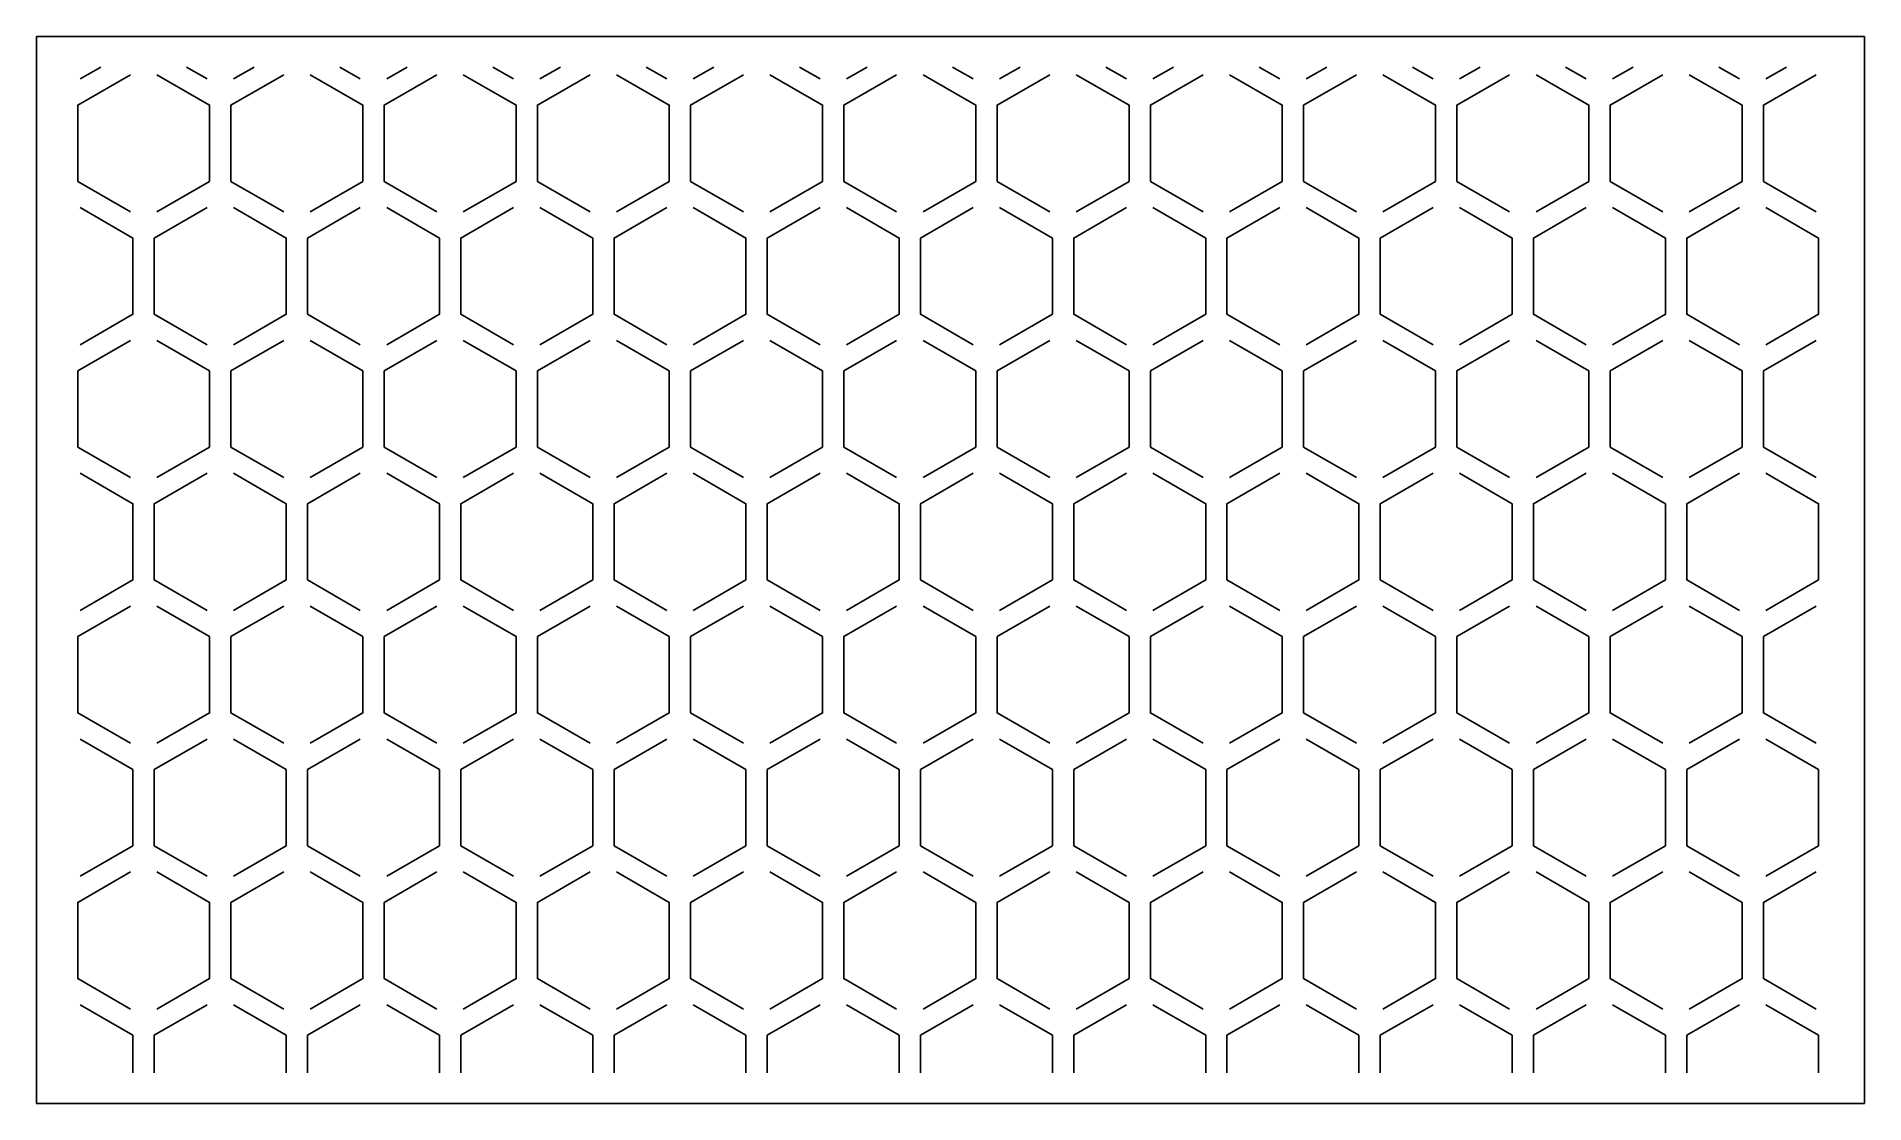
# Model space of a CAD drawing. Header units: millimetres. Extents: x 0 to 120, y 0 to 70.
import ezdxf

# ---------------------------------------------------------------- set-up
doc = ezdxf.new("R2010")
doc.units = ezdxf.units.MM
doc.layers.add('CUT', color=1, linetype='CONTINUOUS')

msp = doc.modelspace()

# ---------------------------------------------------------------- linework, layer by layer
at = {"layer": 'CUT'}
for p, q in [((4.2205, 68), (2.866, 67.218)), ((9.8398, 68), (11.1942, 67.218)), ((14.2807, 68), (12.9263, 67.218)), ((19.9, 68), (21.2545, 67.218)), ((24.341, 68), (22.9865, 67.218)), ((29.9603, 68), (31.3147, 67.218)), ((34.4013, 68), (33.0468, 67.218)), ((40.0205, 68), (41.375, 67.218)), ((44.4615, 68), (43.107, 67.218)), ((50.0808, 68), (51.4352, 67.218)), ((54.5218, 68), (53.1673, 67.218)), ((60.141, 68), (61.4955, 67.218)), ((64.582, 68), (63.2275, 67.218)), ((70.2013, 68), (71.5558, 67.218)), ((74.6423, 68), (73.2878, 67.218)), ((80.2615, 68), (81.616, 67.218)), ((84.7025, 68), (83.3481, 67.218)), ((90.3218, 68), (91.6763, 67.218)), ((94.7628, 68), (93.4083, 67.218)), ((100.3821, 68), (101.7365, 67.218)), ((104.823, 68), (103.4686, 67.218)), ((110.4423, 68), (111.7968, 67.218)), ((114.8833, 68), (113.5288, 67.218))]:
    msp.add_line(p, q, dxfattribs=at)
for points in [[(0, 70), (120, 70), (120, 0), (0, 0), (0, 70)], [(6.1641, 67.5), (2.7, 65.5), (2.7, 60.5), (6.1641, 58.5)], [(7.8962, 67.5), (11.3603, 65.5), (11.3603, 60.5), (7.8962, 58.5)], [(16.2244, 67.5), (12.7603, 65.5), (12.7603, 60.5), (16.2244, 58.5)], [(17.9564, 67.5), (21.4205, 65.5), (21.4205, 60.5), (17.9564, 58.5)], [(26.2846, 67.5), (22.8205, 65.5), (22.8205, 60.5), (26.2846, 58.5)], [(28.0167, 67.5), (31.4808, 65.5), (31.4808, 60.5), (28.0167, 58.5)], [(36.3449, 67.5), (32.8808, 65.5), (32.8808, 60.5), (36.3449, 58.5)], [(38.0769, 67.5), (41.541, 65.5), (41.541, 60.5), (38.0769, 58.5)], [(46.4051, 67.5), (42.941, 65.5), (42.941, 60.5), (46.4051, 58.5)], [(48.1372, 67.5), (51.6013, 65.5), (51.6013, 60.5), (48.1372, 58.5)], [(56.4654, 67.5), (53.0013, 65.5), (53.0013, 60.5), (56.4654, 58.5)], [(58.1974, 67.5), (61.6615, 65.5), (61.6615, 60.5), (58.1974, 58.5)], [(66.5256, 67.5), (63.0615, 65.5), (63.0615, 60.5), (66.5256, 58.5)], [(68.2577, 67.5), (71.7218, 65.5), (71.7218, 60.5), (68.2577, 58.5)], [(76.5859, 67.5), (73.1218, 65.5), (73.1218, 60.5), (76.5859, 58.5)], [(78.3179, 67.5), (81.782, 65.5), (81.782, 60.5), (78.3179, 58.5)], [(86.6461, 67.5), (83.182, 65.5), (83.182, 60.5), (86.6461, 58.5)], [(88.3782, 67.5), (91.8423, 65.5), (91.8423, 60.5), (88.3782, 58.5)], [(96.7064, 67.5), (93.2423, 65.5), (93.2423, 60.5), (96.7064, 58.5)], [(98.4384, 67.5), (101.9025, 65.5), (101.9025, 60.5), (98.4384, 58.5)], [(106.7666, 67.5), (103.3025, 65.5), (103.3025, 60.5), (106.7666, 58.5)], [(108.4987, 67.5), (111.9628, 65.5), (111.9628, 60.5), (108.4987, 58.5)], [(116.8269, 67.5), (113.3628, 65.5), (113.3628, 60.5), (116.8269, 58.5)], [(2.866, 58.782), (6.3301, 56.782), (6.3301, 51.782), (2.866, 49.782)], [(11.1942, 58.782), (7.7301, 56.782), (7.7301, 51.782), (11.1942, 49.782)], [(12.9263, 58.782), (16.3904, 56.782), (16.3904, 51.782), (12.9263, 49.782)], [(21.2545, 58.782), (17.7904, 56.782), (17.7904, 51.782), (21.2545, 49.782)], [(22.9865, 58.782), (26.4506, 56.782), (26.4506, 51.782), (22.9865, 49.782)], [(31.3147, 58.782), (27.8506, 56.782), (27.8506, 51.782), (31.3147, 49.782)], [(33.0468, 58.782), (36.5109, 56.782), (36.5109, 51.782), (33.0468, 49.782)], [(41.375, 58.782), (37.9109, 56.782), (37.9109, 51.782), (41.375, 49.782)], [(43.107, 58.782), (46.5711, 56.782), (46.5711, 51.782), (43.107, 49.782)], [(51.4352, 58.782), (47.9711, 56.782), (47.9711, 51.782), (51.4352, 49.782)], [(53.1673, 58.782), (56.6314, 56.782), (56.6314, 51.782), (53.1673, 49.782)], [(61.4955, 58.782), (58.0314, 56.782), (58.0314, 51.782), (61.4955, 49.782)], [(63.2275, 58.782), (66.6917, 56.782), (66.6917, 51.782), (63.2275, 49.782)], [(71.5558, 58.782), (68.0917, 56.782), (68.0917, 51.782), (71.5558, 49.782)], [(73.2878, 58.782), (76.7519, 56.782), (76.7519, 51.782), (73.2878, 49.782)], [(81.616, 58.782), (78.1519, 56.782), (78.1519, 51.782), (81.616, 49.782)], [(83.3481, 58.782), (86.8122, 56.782), (86.8122, 51.782), (83.3481, 49.782)], [(91.6763, 58.782), (88.2122, 56.782), (88.2122, 51.782), (91.6763, 49.782)], [(93.4083, 58.782), (96.8724, 56.782), (96.8724, 51.782), (93.4083, 49.782)], [(101.7365, 58.782), (98.2724, 56.782), (98.2724, 51.782), (101.7365, 49.782)], [(103.4686, 58.782), (106.9327, 56.782), (106.9327, 51.782), (103.4686, 49.782)], [(111.7968, 58.782), (108.3327, 56.782), (108.3327, 51.782), (111.7968, 49.782)], [(113.5288, 58.782), (116.9929, 56.782), (116.9929, 51.782), (113.5288, 49.782)], [(6.1641, 50.064), (2.7, 48.064), (2.7, 43.064), (6.1641, 41.064)], [(7.8962, 50.064), (11.3603, 48.064), (11.3603, 43.064), (7.8962, 41.064)], [(16.2244, 50.064), (12.7603, 48.064), (12.7603, 43.064), (16.2244, 41.064)], [(17.9564, 50.064), (21.4205, 48.064), (21.4205, 43.064), (17.9564, 41.064)], [(26.2846, 50.064), (22.8205, 48.064), (22.8205, 43.064), (26.2846, 41.064)], [(28.0167, 50.064), (31.4808, 48.064), (31.4808, 43.064), (28.0167, 41.064)], [(36.3449, 50.064), (32.8808, 48.064), (32.8808, 43.064), (36.3449, 41.064)], [(38.0769, 50.064), (41.541, 48.064), (41.541, 43.064), (38.0769, 41.064)], [(46.4051, 50.064), (42.941, 48.064), (42.941, 43.064), (46.4051, 41.064)], [(48.1372, 50.064), (51.6013, 48.064), (51.6013, 43.064), (48.1372, 41.064)], [(56.4654, 50.064), (53.0013, 48.064), (53.0013, 43.064), (56.4654, 41.064)], [(58.1974, 50.064), (61.6615, 48.064), (61.6615, 43.064), (58.1974, 41.064)], [(66.5256, 50.064), (63.0615, 48.064), (63.0615, 43.064), (66.5256, 41.064)], [(68.2577, 50.064), (71.7218, 48.064), (71.7218, 43.064), (68.2577, 41.064)], [(76.5859, 50.064), (73.1218, 48.064), (73.1218, 43.064), (76.5859, 41.064)], [(78.3179, 50.064), (81.782, 48.064), (81.782, 43.064), (78.3179, 41.064)], [(86.6461, 50.064), (83.182, 48.064), (83.182, 43.064), (86.6461, 41.064)], [(88.3782, 50.064), (91.8423, 48.064), (91.8423, 43.064), (88.3782, 41.064)], [(96.7064, 50.064), (93.2423, 48.064), (93.2423, 43.064), (96.7064, 41.064)], [(98.4384, 50.064), (101.9025, 48.064), (101.9025, 43.064), (98.4384, 41.064)], [(106.7666, 50.064), (103.3025, 48.064), (103.3025, 43.064), (106.7666, 41.064)], [(108.4987, 50.064), (111.9628, 48.064), (111.9628, 43.064), (108.4987, 41.064)], [(116.8269, 50.064), (113.3628, 48.064), (113.3628, 43.064), (116.8269, 41.064)], [(2.866, 41.346), (6.3301, 39.346), (6.3301, 34.346), (2.866, 32.346)], [(11.1942, 41.346), (7.7301, 39.346), (7.7301, 34.346), (11.1942, 32.346)], [(12.9263, 41.346), (16.3904, 39.346), (16.3904, 34.346), (12.9263, 32.346)], [(21.2545, 41.346), (17.7904, 39.346), (17.7904, 34.346), (21.2545, 32.346)], [(22.9865, 41.346), (26.4506, 39.346), (26.4506, 34.346), (22.9865, 32.346)], [(31.3147, 41.346), (27.8506, 39.346), (27.8506, 34.346), (31.3147, 32.346)], [(33.0468, 41.346), (36.5109, 39.346), (36.5109, 34.346), (33.0468, 32.346)], [(41.375, 41.346), (37.9109, 39.346), (37.9109, 34.346), (41.375, 32.346)], [(43.107, 41.346), (46.5711, 39.346), (46.5711, 34.346), (43.107, 32.346)], [(51.4352, 41.346), (47.9711, 39.346), (47.9711, 34.346), (51.4352, 32.346)], [(53.1673, 41.346), (56.6314, 39.346), (56.6314, 34.346), (53.1673, 32.346)], [(61.4955, 41.346), (58.0314, 39.346), (58.0314, 34.346), (61.4955, 32.346)], [(63.2275, 41.346), (66.6917, 39.346), (66.6917, 34.346), (63.2275, 32.346)], [(71.5558, 41.346), (68.0917, 39.346), (68.0917, 34.346), (71.5558, 32.346)], [(73.2878, 41.346), (76.7519, 39.346), (76.7519, 34.346), (73.2878, 32.346)], [(81.616, 41.346), (78.1519, 39.346), (78.1519, 34.346), (81.616, 32.346)], [(83.3481, 41.346), (86.8122, 39.346), (86.8122, 34.346), (83.3481, 32.346)], [(91.6763, 41.346), (88.2122, 39.346), (88.2122, 34.346), (91.6763, 32.346)], [(93.4083, 41.346), (96.8724, 39.346), (96.8724, 34.346), (93.4083, 32.346)], [(101.7365, 41.346), (98.2724, 39.346), (98.2724, 34.346), (101.7365, 32.346)], [(103.4686, 41.346), (106.9327, 39.346), (106.9327, 34.346), (103.4686, 32.346)], [(111.7968, 41.346), (108.3327, 39.346), (108.3327, 34.346), (111.7968, 32.346)], [(113.5288, 41.346), (116.9929, 39.346), (116.9929, 34.346), (113.5288, 32.346)], [(6.1641, 32.628), (2.7, 30.628), (2.7, 25.628), (6.1641, 23.628)], [(7.8962, 32.628), (11.3603, 30.628), (11.3603, 25.628), (7.8962, 23.628)], [(16.2244, 32.628), (12.7603, 30.628), (12.7603, 25.628), (16.2244, 23.628)], [(17.9564, 32.628), (21.4205, 30.628), (21.4205, 25.628), (17.9564, 23.628)], [(26.2846, 32.628), (22.8205, 30.628), (22.8205, 25.628), (26.2846, 23.628)], [(28.0167, 32.628), (31.4808, 30.628), (31.4808, 25.628), (28.0167, 23.628)], [(36.3449, 32.628), (32.8808, 30.628), (32.8808, 25.628), (36.3449, 23.628)], [(38.0769, 32.628), (41.541, 30.628), (41.541, 25.628), (38.0769, 23.628)], [(46.4051, 32.628), (42.941, 30.628), (42.941, 25.628), (46.4051, 23.628)], [(48.1372, 32.628), (51.6013, 30.628), (51.6013, 25.628), (48.1372, 23.628)], [(56.4654, 32.628), (53.0013, 30.628), (53.0013, 25.628), (56.4654, 23.628)], [(58.1974, 32.628), (61.6615, 30.628), (61.6615, 25.628), (58.1974, 23.628)], [(66.5256, 32.628), (63.0615, 30.628), (63.0615, 25.628), (66.5256, 23.628)], [(68.2577, 32.628), (71.7218, 30.628), (71.7218, 25.628), (68.2577, 23.628)], [(76.5859, 32.628), (73.1218, 30.628), (73.1218, 25.628), (76.5859, 23.628)], [(78.3179, 32.628), (81.782, 30.628), (81.782, 25.628), (78.3179, 23.628)], [(86.6461, 32.628), (83.182, 30.628), (83.182, 25.628), (86.6461, 23.628)], [(88.3782, 32.628), (91.8423, 30.628), (91.8423, 25.628), (88.3782, 23.628)], [(96.7064, 32.628), (93.2423, 30.628), (93.2423, 25.628), (96.7064, 23.628)], [(98.4384, 32.628), (101.9025, 30.628), (101.9025, 25.628), (98.4384, 23.628)], [(106.7666, 32.628), (103.3025, 30.628), (103.3025, 25.628), (106.7666, 23.628)], [(108.4987, 32.628), (111.9628, 30.628), (111.9628, 25.628), (108.4987, 23.628)], [(116.8269, 32.628), (113.3628, 30.628), (113.3628, 25.628), (116.8269, 23.628)], [(2.866, 23.91), (6.3301, 21.91), (6.3301, 16.91), (2.866, 14.91)], [(11.1942, 23.91), (7.7301, 21.91), (7.7301, 16.91), (11.1942, 14.91)], [(12.9263, 23.91), (16.3904, 21.91), (16.3904, 16.91), (12.9263, 14.91)], [(21.2545, 23.91), (17.7904, 21.91), (17.7904, 16.91), (21.2545, 14.91)], [(22.9865, 23.91), (26.4506, 21.91), (26.4506, 16.91), (22.9865, 14.91)], [(31.3147, 23.91), (27.8506, 21.91), (27.8506, 16.91), (31.3147, 14.91)], [(33.0468, 23.91), (36.5109, 21.91), (36.5109, 16.91), (33.0468, 14.91)], [(41.375, 23.91), (37.9109, 21.91), (37.9109, 16.91), (41.375, 14.91)], [(43.107, 23.91), (46.5711, 21.91), (46.5711, 16.91), (43.107, 14.91)], [(51.4352, 23.91), (47.9711, 21.91), (47.9711, 16.91), (51.4352, 14.91)], [(53.1673, 23.91), (56.6314, 21.91), (56.6314, 16.91), (53.1673, 14.91)], [(61.4955, 23.91), (58.0314, 21.91), (58.0314, 16.91), (61.4955, 14.91)], [(63.2275, 23.91), (66.6917, 21.91), (66.6917, 16.91), (63.2275, 14.91)], [(71.5558, 23.91), (68.0917, 21.91), (68.0917, 16.91), (71.5558, 14.91)], [(73.2878, 23.91), (76.7519, 21.91), (76.7519, 16.91), (73.2878, 14.91)], [(81.616, 23.91), (78.1519, 21.91), (78.1519, 16.91), (81.616, 14.91)], [(83.3481, 23.91), (86.8122, 21.91), (86.8122, 16.91), (83.3481, 14.91)], [(91.6763, 23.91), (88.2122, 21.91), (88.2122, 16.91), (91.6763, 14.91)], [(93.4083, 23.91), (96.8724, 21.91), (96.8724, 16.91), (93.4083, 14.91)], [(101.7365, 23.91), (98.2724, 21.91), (98.2724, 16.91), (101.7365, 14.91)], [(103.4686, 23.91), (106.9327, 21.91), (106.9327, 16.91), (103.4686, 14.91)], [(111.7968, 23.91), (108.3327, 21.91), (108.3327, 16.91), (111.7968, 14.91)], [(113.5288, 23.91), (116.9929, 21.91), (116.9929, 16.91), (113.5288, 14.91)], [(6.1641, 15.192), (2.7, 13.192), (2.7, 8.192), (6.1641, 6.192)], [(7.8962, 15.192), (11.3603, 13.192), (11.3603, 8.192), (7.8962, 6.192)], [(16.2244, 15.192), (12.7603, 13.192), (12.7603, 8.192), (16.2244, 6.192)], [(17.9564, 15.192), (21.4205, 13.192), (21.4205, 8.192), (17.9564, 6.192)], [(26.2846, 15.192), (22.8205, 13.192), (22.8205, 8.192), (26.2846, 6.192)], [(28.0167, 15.192), (31.4808, 13.192), (31.4808, 8.192), (28.0167, 6.192)], [(36.3449, 15.192), (32.8808, 13.192), (32.8808, 8.192), (36.3449, 6.192)], [(38.0769, 15.192), (41.541, 13.192), (41.541, 8.192), (38.0769, 6.192)], [(46.4051, 15.192), (42.941, 13.192), (42.941, 8.192), (46.4051, 6.192)], [(48.1372, 15.192), (51.6013, 13.192), (51.6013, 8.192), (48.1372, 6.192)], [(56.4654, 15.192), (53.0013, 13.192), (53.0013, 8.192), (56.4654, 6.192)], [(58.1974, 15.192), (61.6615, 13.192), (61.6615, 8.192), (58.1974, 6.192)], [(66.5256, 15.192), (63.0615, 13.192), (63.0615, 8.192), (66.5256, 6.192)], [(68.2577, 15.192), (71.7218, 13.192), (71.7218, 8.192), (68.2577, 6.192)], [(76.5859, 15.192), (73.1218, 13.192), (73.1218, 8.192), (76.5859, 6.192)], [(78.3179, 15.192), (81.782, 13.192), (81.782, 8.192), (78.3179, 6.192)], [(86.6461, 15.192), (83.182, 13.192), (83.182, 8.192), (86.6461, 6.192)], [(88.3782, 15.192), (91.8423, 13.192), (91.8423, 8.192), (88.3782, 6.192)], [(96.7064, 15.192), (93.2423, 13.192), (93.2423, 8.192), (96.7064, 6.192)], [(98.4384, 15.192), (101.9025, 13.192), (101.9025, 8.192), (98.4384, 6.192)], [(106.7666, 15.192), (103.3025, 13.192), (103.3025, 8.192), (106.7666, 6.192)], [(108.4987, 15.192), (111.9628, 13.192), (111.9628, 8.192), (108.4987, 6.192)], [(116.8269, 15.192), (113.3628, 13.192), (113.3628, 8.192), (116.8269, 6.192)], [(2.866, 6.474), (6.3301, 4.474), (6.3301, 2)], [(11.1942, 6.474), (7.7301, 4.474), (7.7301, 2)], [(12.9263, 6.474), (16.3904, 4.474), (16.3904, 2)], [(21.2545, 6.474), (17.7904, 4.474), (17.7904, 2)], [(22.9865, 6.474), (26.4506, 4.474), (26.4506, 2)], [(31.3147, 6.474), (27.8506, 4.474), (27.8506, 2)], [(33.0468, 6.474), (36.5109, 4.474), (36.5109, 2)], [(41.375, 6.474), (37.9109, 4.474), (37.9109, 2)], [(43.107, 6.474), (46.5711, 4.474), (46.5711, 2)], [(51.4352, 6.474), (47.9711, 4.474), (47.9711, 2)], [(53.1673, 6.474), (56.6314, 4.474), (56.6314, 2)], [(61.4955, 6.474), (58.0314, 4.474), (58.0314, 2)], [(63.2275, 6.474), (66.6917, 4.474), (66.6917, 2)], [(71.5558, 6.474), (68.0917, 4.474), (68.0917, 2)], [(73.2878, 6.474), (76.7519, 4.474), (76.7519, 2)], [(81.616, 6.474), (78.1519, 4.474), (78.1519, 2)], [(83.3481, 6.474), (86.8122, 4.474), (86.8122, 2)], [(91.6763, 6.474), (88.2122, 4.474), (88.2122, 2)], [(93.4083, 6.474), (96.8724, 4.474), (96.8724, 2)], [(101.7365, 6.474), (98.2724, 4.474), (98.2724, 2)], [(103.4686, 6.474), (106.9327, 4.474), (106.9327, 2)], [(111.7968, 6.474), (108.3327, 4.474), (108.3327, 2)], [(113.5288, 6.474), (116.9929, 4.474), (116.9929, 2)]]:
    msp.add_lwpolyline(points, dxfattribs=at)

doc.saveas('drawing.dxf')
